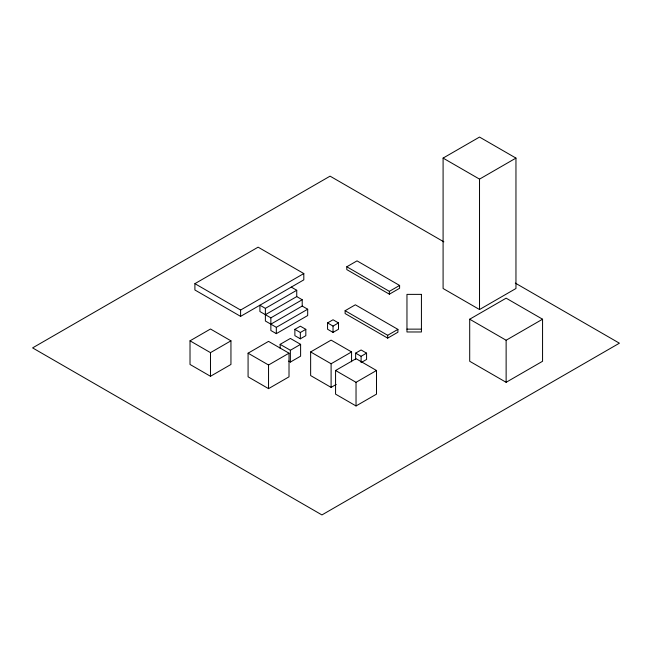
<?xml version="1.0" encoding="UTF-8"?>
<svg xmlns="http://www.w3.org/2000/svg" width="652" height="652" viewBox="0 0 652 652"><rect width="100%" height="100%" fill="white"/><g stroke="black" fill="none" stroke-linecap="round" stroke-linejoin="round"><path stroke-width="0.98" d="M194.899 283.661L258.111 247.165L303.808 273.547L303.808 279.863L240.596 316.367L194.899 289.985L194.899 283.661L240.596 310.042L303.808 273.547M443.091 158.094L479.522 137.067L515.96 158.094L515.96 288.502L479.522 309.537L443.091 288.502L443.091 158.094L479.522 179.129L515.96 158.094M190.017 340.825L210.482 329.007L230.947 340.825L230.947 364.46L210.482 376.277L190.017 364.46L190.017 340.825L210.482 352.642L230.947 340.825M270.857 324.166L302.21 306.065L302.21 299.749L270.857 317.85L259.912 311.534L259.912 305.209L265.38 308.372L296.741 290.27L296.741 296.587L265.38 314.688M346.791 266.774L357.027 260.865L399.603 285.446L399.603 288.282L389.366 294.182L346.791 269.61L346.791 266.774L389.366 291.346L399.603 285.446M265.38 308.372L265.38 321.012L276.326 327.328L307.687 309.227L307.687 315.544L276.326 333.645L270.857 330.491L270.857 317.85M248.078 353.188L268.542 341.379L289.015 353.188L289.015 376.823L268.542 388.641L248.078 376.823L248.078 353.188L268.542 365.006L289.015 353.188M294.875 329.341L300.344 326.187L305.821 329.341L305.821 335.666L300.344 338.82L294.875 335.666L294.875 329.341L300.344 332.504L305.821 329.341M280.14 348.29L280.14 344.354L290.376 338.445L300.613 344.354L300.613 356.163L290.376 362.072L288.673 361.094M345.112 310.711L355.348 304.802L397.916 329.382L397.916 332.218L387.687 338.127L345.112 313.547L345.112 310.711L387.687 335.291L397.916 329.382M327.565 322.919L333.033 319.765L338.51 322.919L338.51 329.244L333.033 332.398L327.565 329.244L327.565 322.919L333.033 326.082L338.51 322.919M280.14 344.354L290.376 350.254L300.613 344.354M336.22 384.435L331.102 387.394L310.637 375.576L310.637 351.941L331.102 340.124L351.567 351.941L351.567 361.787M310.637 351.941L331.102 363.759L351.567 351.941M355.633 359.456L355.633 353.139L361.102 349.977L366.571 353.139L366.571 359.456L361.884 362.162M335.568 370.499L356.033 358.681L376.506 370.499L376.506 394.134L356.033 405.952L335.568 394.134L335.568 370.499L356.033 382.317L376.506 370.499M355.633 353.139L361.102 356.294L366.571 353.139M469.701 319.211L506.131 298.176L542.562 319.211L542.562 361.273L506.131 382.308L469.701 361.273L469.701 319.211L506.131 340.238L542.562 319.211M406.962 329.138L421.428 329.138M443.857 241.851L330.067 176.154L32.6 347.891L321.933 514.933L619.4 343.197L515.308 283.098M291.265 287.108L296.741 290.27M296.741 296.587L302.21 299.749M302.21 306.065L307.687 309.227M506.131 340.238L506.131 382.308M479.522 179.129L479.522 309.537M389.366 291.346L389.366 294.182M387.687 335.291L387.687 338.127M361.102 356.294L361.102 362.618M356.033 382.317L356.033 405.952M333.033 326.082L333.033 332.398M331.102 363.759L331.102 387.394M300.344 332.504L300.344 338.82M290.376 350.254L290.376 362.072M276.326 327.328L276.326 333.645M268.542 365.006L268.542 388.641M240.596 310.042L240.596 316.367M210.482 352.642L210.482 376.277M421.428 294.378L406.962 294.378L406.962 331.974L421.428 331.974L421.428 294.378"/></g></svg>
